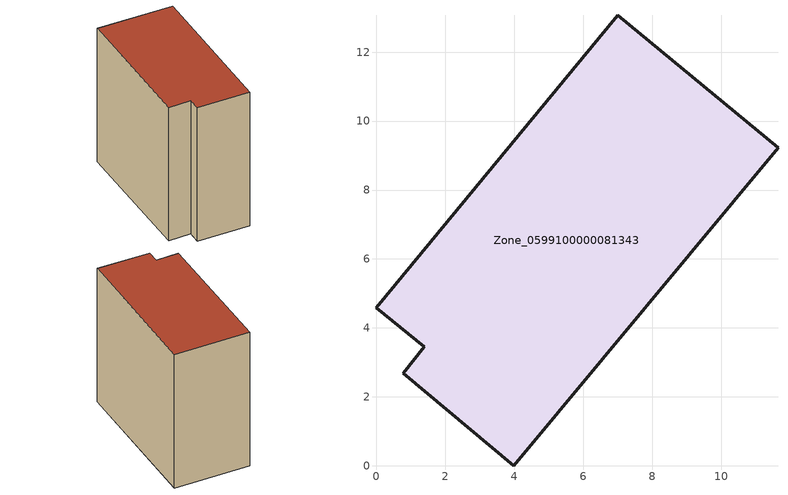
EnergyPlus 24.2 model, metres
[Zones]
Zone_0599100000081343
 floor ground (C_G): 0.77,2.69 1.39,3.45 0,4.58 7,13.07 11.65,9.22 3.99,0 z0
 wall outside (C_F): 1.39,3.45 0.77,2.69 3.99,0 11.65,9.22 7,13.07 0,4.58 1.39,3.45 z0:11.55
 roof outside (C_R): 7,13.07 0,4.58 1.39,3.45 0.77,2.69 3.99,0 11.65,9.22 z11.55
[BUILDING]
Pand.0599100000081343: North Axis=0; Terrain=City; Loads Convergence Tolerance Value=0.04; Temperature Convergence Tolerance Value=0.4; Solar Distribution=FullExterior; Maximum Number of Warmup Days=25; Minimum Number of Warmup Days=1
[Site:Location]
Rotterdam.The.Hague.AP_ZH_NLD Design_Conditions: Latitude=51.96; Longitude=4.45; Time Zone=1; Elevation=-4.5
[SITE:GROUNDTEMPERATURE:BUILDINGSURFACE]
18, 18, 18, 18, 18, 18, 18, 18, 18, 18, 18, 18
[MATERIAL] Thermal Absorptance=0.9; Solar Absorptance=0.7; Visible Absorptance=0.7
Name | Roughness | Thickness | Conductivity | Density | Specific Heat
G.TI.1946 | MediumSmooth | 0.15 | 1 | 540 | 1210
F.TI.1946 | Rough | 0.3 | 0.857143 | 1920 | 840
R.TI.1946 | MediumRough | 0.2 | 0.1 | 1500 | 1000
[CONSTRUCTION]
C_G: G.TI.1946
C_F: F.TI.1946
C_R: R.TI.1946
[ZONE]
Zone_0599100000081343: Type=1; Multiplier=1; Ceiling Height=Autocalculate; Volume=Autocalculate; Floor Area=autocalculate; Part of Total Floor Area=Yes
[ZONEINFILTRATION:DESIGNFLOWRATE]
Infil_Zone_0599100000081343: Zone or ZoneList or Space or SpaceList=Zone_0599100000081343; Schedule=AlwaysOn; Design Flow Rate Calculation Method=Flow/Area; Flow Rate per Floor Area=0.003; Constant Term Coefficient=1; Temperature Term Coefficient=0; Velocity Term Coefficient=0; Velocity Squared Term Coefficient=0
[HVACTEMPLATE:ZONE:IDEALLOADSAIRSYSTEM]
Zone_0599100000081343: Maximum Heating Supply Air Temperature=50; Minimum Cooling Supply Air Temperature=13; Maximum Heating Supply Air Humidity Ratio=0.0156; Minimum Cooling Supply Air Humidity Ratio=0.0077; Heating Limit=NoLimit; Cooling Limit=NoLimit; Dehumidification Control Type=ConstantSensibleHeatRatio; Cooling Sensible Heat Ratio=0.7; Dehumidification Setpoint=60; Humidification Control Type=None; Humidification Setpoint=30; Outdoor Air Method=None; Outdoor Air Flow Rate per Person=0.00944; Outdoor Air Flow Rate per Zone Floor Area=0; Outdoor Air Flow Rate per Zone=0; Demand Controlled Ventilation Type=None; Outdoor Air Economizer Type=NoEconomizer; Heat Recovery Type=None; Sensible Heat Recovery Effectiveness=0.7; Latent Heat Recovery Effectiveness=0.65
[ZONECONTROL:THERMOSTAT]
ThermostatControl_Zone_0599100000081343: Zone or ZoneList=Zone_0599100000081343; Control Type Schedule=DualSetpointControlType; Control 1=Thermostat_Zone_0599100000081343; Temperature Difference Between Cutout And Setpoint=0
[THERMOSTATSETPOINT:DUALSETPOINT]
Thermostat_Zone_0599100000081343: Heating Setpoint Temperature Schedule=HeatingSetpoint_Zone_0599100000081343; Cooling Setpoint Temperature Schedule=CoolingSetpoint_Zone_0599100000081343
[SCHEDULE:COMPACT]
HeatingSetpoint_Zone_0599100000081343: Through: 12/31, For: AllDays, Until: 24:00, 21
CoolingSetpoint_Zone_0599100000081343: Through: 12/31, For: AllDays, Until: 24:00, 24
DualSetpointControlType: Through: 12/31, For: AllDays, Until: 24:00, 4
AlwaysOn: Through: 12/31, For: AllDays, Until: 24:00, 1
